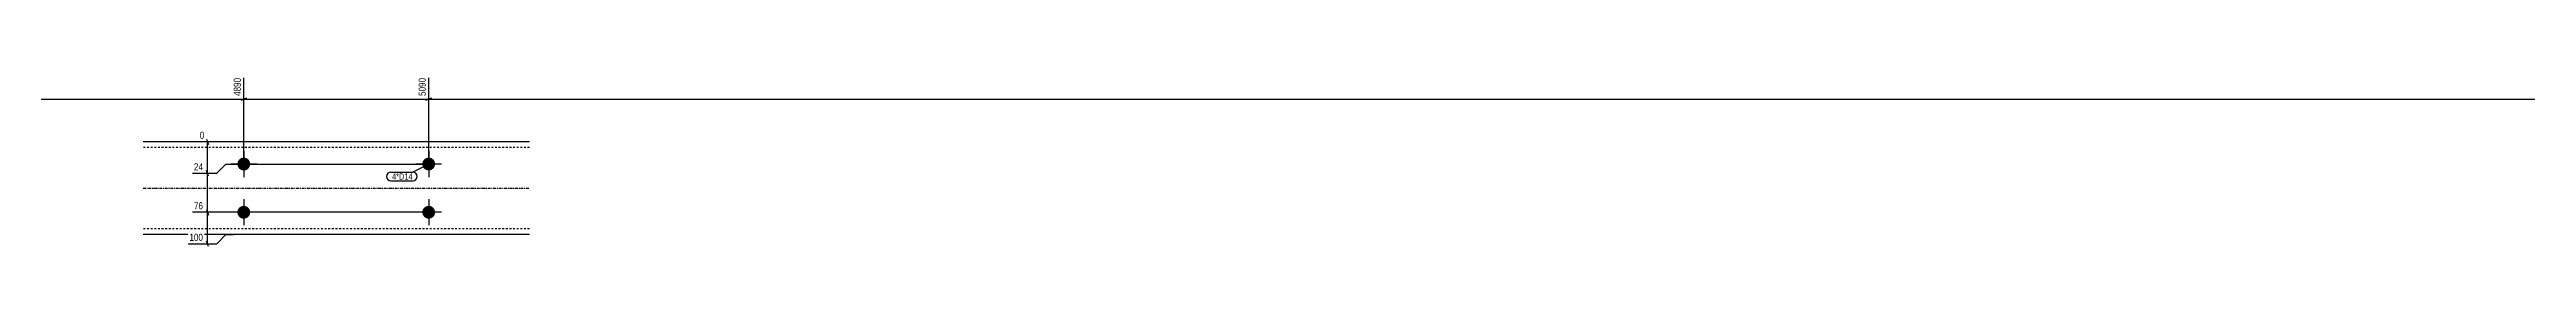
# Model space of a CAD drawing. Header units: millimetres. Extents: x 5 to 42621, y 5 to 1222.
# Drawn here: x 4758 to 7437, y 5 to 188 of the extents above; entities that cross this region are included whole.
import ezdxf

# ---------------------------------------------------------------- set-up
doc = ezdxf.new("R2010")
doc.units = ezdxf.units.MM
doc.linetypes.add('DXK_LINE_DOT2', pattern=[3.9198, 1.9599, -1.9599])
doc.linetypes.add('DXK_LINE_DOT3', pattern=[5.9187, 2.979, -0.9799, 0.9799, -0.9799])
for name, color, linetype in [('MÅLSÆTNING', 7, 'Continuous'), ('STÅL', 7, 'Continuous'), ('TEKST', 7, 'Continuous')]:
    doc.layers.add(name, color=color, linetype=linetype)
doc.styles.add('Arial Narrow', font='ARIALN.TTF', dxfattribs={"height": 0.2})

msp = doc.modelspace()

# ---------------------------------------------------------------- hatches: boundary and pattern name
at = {"layer": 'STÅL', "linetype": 'Continuous'}
for points in [[(4968, 86.8, -1), (4968, 100.8, -1)], [(5168, 86.8, -1), (5168, 100.8, -1)], [(4968, 34.8, -1), (4968, 48.8, -1)], [(5168, 34.8, -1), (5168, 48.8, -1)]]:
    msp.add_hatch(color=96, dxfattribs=at).paths.add_polyline_path(points)

# ---------------------------------------------------------------- linework, layer by layer
at = {"layer": 'MÅLSÆTNING', "color": 7, "linetype": 'Continuous'}
for p, q in [((168, 163.8), (4968, 163.8)), ((4965, 162.6), (4971, 165)), ((4968, 95.8), (4968, 186.7)), ((5171, 165), (5165, 162.6)), ((5165, 162.6), (5171, 165)), ((5168, 95.8), (5168, 186.7)), ((5168, 95.8), (5168, 186.7)), ((5168, 163.8), (9968, 163.8)), ((4956.8, 117.8), (4920.4, 117.8)), ((4927.5, 120.8), (4929.9, 114.8)), ((4928.7, 83.8), (4928.7, 117.8)), ((4912.6, 83.8), (4938.7, 83.8)), ((4912.6, 83.8), (4938.7, 83.8)), ((4929.9, 80.8), (4927.5, 86.8)), ((4929.9, 80.8), (4927.5, 86.8)), ((4928.7, 41.8), (4928.7, 83.8)), ((4938.7, 83.8), (4948.7, 93.8)), ((4938.7, 83.8), (4948.7, 93.8)), ((4948.7, 93.8), (5166, 93.8)), ((4948.7, 93.8), (5166, 93.8)), ((5166, 41.8), (4912.6, 41.8)), ((5166, 41.8), (4912.6, 41.8)), ((4927.5, 44.8), (4929.9, 38.8)), ((4927.5, 44.8), (4929.9, 38.8)), ((4928.7, 7.8), (4928.7, 41.8)), ((4907.8, 7.8), (4938.7, 7.8)), ((4929.9, 4.8), (4927.5, 10.8)), ((4938.7, 7.8), (4948.7, 17.8)), ((4948.7, 17.8), (4956.8, 17.8))]:
    msp.add_line(p, q, dxfattribs=at)
at = {"layer": 'STÅL', "color": 2, "linetype": 'Continuous'}
for p, q in [((5277, 117.8), (4859, 117.8)), ((5277, 17.8), (4859, 17.8))]:
    msp.add_line(p, q, dxfattribs=at)
at = {"layer": 'STÅL', "color": 7, "linetype": 'DXK_LINE_DOT2'}
for p, q in [((5277, 111.8), (4859, 111.8)), ((5277, 23.8), (4859, 23.8))]:
    msp.add_line(p, q, dxfattribs=at)
at = {"layer": 'STÅL', "color": 96, "linetype": 'Continuous'}
for p, q in [((4968, 107.8), (4968, 79.8)), ((5168, 107.8), (5168, 79.8)), ((4982, 93.8), (4954, 93.8)), ((5182, 93.8), (5154, 93.8)), ((4968, 55.8), (4968, 27.8)), ((5168, 55.8), (5168, 27.8)), ((4982, 41.8), (4954, 41.8)), ((5182, 41.8), (5154, 41.8))]:
    msp.add_line(p, q, dxfattribs=at)
at = {"layer": 'STÅL', "color": 7, "linetype": 'DXK_LINE_DOT3'}
msp.add_line((4859, 67.8), (5277, 67.8), dxfattribs=at)

# ---------------------------------------------------------------- next in the draw order: wipeouts: each hides what was drawn before it
at = {"color": 0, "linetype": 'Continuous'}
for points in [[(4966.4, 188.3), (4955.2, 188.3), (4955.2, 165.6), (4966.4, 165.6)], [(4926.9, 119.4), (4926.9, 130.6), (4918.8, 130.6), (4918.8, 119.4)], [(4925.4, 85.4), (4925.4, 96.6), (4912.5, 96.6), (4912.5, 85.4)], [(4925.4, 43.4), (4925.4, 54.6), (4912.5, 54.6), (4912.5, 43.4)], [(4925.4, 9.4), (4925.4, 20.6), (4907.6, 20.6), (4907.6, 9.4)]]:
    msp.add_wipeout(points, dxfattribs=at).dxf.layer = 'MÅLSÆTNING'
at = {"color": 0}
msp.add_wipeout([(5149.7, 77), (5149.7, 84), (5128.4, 84), (5128.4, 77)], dxfattribs=at).dxf.layer = 'TEKST'

# ---------------------------------------------------------------- next in the draw order: linework, layer by layer
at = {"layer": 'MÅLSÆTNING', "color": 7, "linetype": 'Continuous'}
for p, q in [((4971, 165), (4965, 162.6)), ((4968, 95.8), (4968, 186.7)), ((4968, 163.8), (5168, 163.8))]:
    msp.add_line(p, q, dxfattribs=at)

# ---------------------------------------------------------------- next in the draw order: texts
at = {"layer": 'MÅLSÆTNING', "color": 3, "linetype": 'Continuous', "style": 'Arial Narrow'}
msp.add_text('4890', height=7.64, rotation=90.0002, dxfattribs=at).set_placement((4964.8, 167.2))
for s, p in [('0', (4920.4, 121)), ('24', (4914.1, 87)), ('76', (4914.1, 45)), ('100', (4909.2, 11))]:
    msp.add_text(s, height=7.64, dxfattribs=at).set_placement(p)

# ---------------------------------------------------------------- next in the draw order: wipeouts: each hides what was drawn before it
at = {"color": 0}
msp.add_wipeout([(5149.7, 77), (5149.7, 84), (5128.4, 84), (5128.4, 77)], dxfattribs=at).dxf.layer = 'TEKST'

# ---------------------------------------------------------------- next in the draw order: linework, layer by layer
at = {"layer": 'TEKST', "color": 7, "linetype": 'Continuous'}
for p, q in [((5127.2, 85.2), (5150.9, 85.2)), ((5168, 93.8), (5150.9, 85.2)), ((5127.2, 75.8), (5150.9, 75.8))]:
    msp.add_line(p, q, dxfattribs=at)
for centre, start, end in [((5127.2, 80.5), 90, 270), ((5150.9, 80.5), 270, 90)]:
    msp.add_arc(centre, 4.7, start, end, dxfattribs=at)

# ---------------------------------------------------------------- next in the draw order: texts
at = {"layer": 'TEKST', "color": 3, "style": 'Arial Narrow'}
msp.add_text('4*D14', height=6.68, dxfattribs=at).set_placement((5128.4, 77))

# ---------------------------------------------------------------- next in the draw order: wipeouts: each hides what was drawn before it
at = {"color": 0, "linetype": 'Continuous'}
msp.add_wipeout([(5166.4, 188.3), (5155.2, 188.3), (5155.2, 165.6), (5166.4, 165.6)], dxfattribs=at).dxf.layer = 'MÅLSÆTNING'

# ---------------------------------------------------------------- next in the draw order: texts
at = {"layer": 'MÅLSÆTNING', "color": 3, "linetype": 'Continuous', "style": 'Arial Narrow'}
msp.add_text('5090', height=7.64, rotation=90.0002, dxfattribs=at).set_placement((5164.8, 167.2))

doc.saveas('drawing.dxf')
